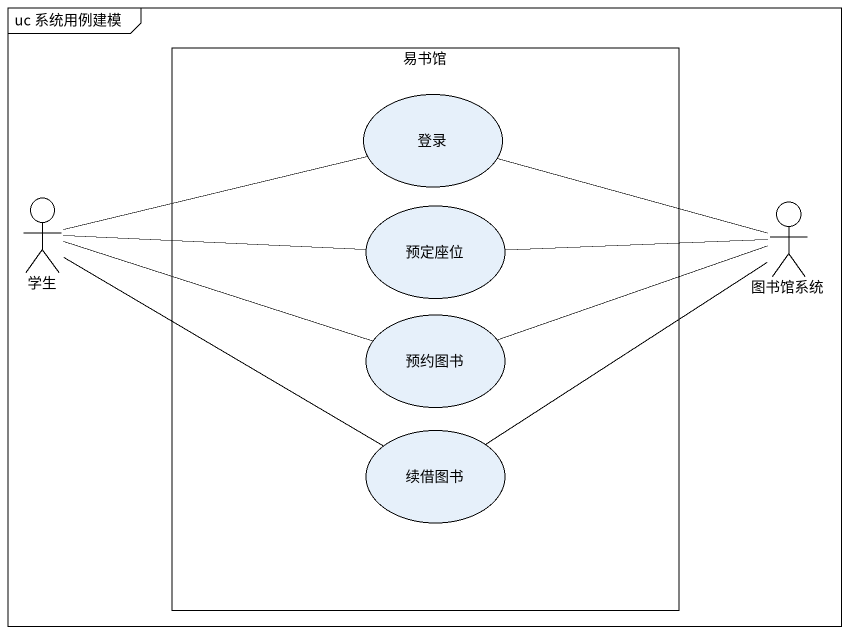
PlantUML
@startuml
mainframe uc 系统用例建模
rectangle 易书馆 {
  usecase 登录
  usecase 预定座位
  usecase 预约图书
  usecase 续借图书
}
actor 学生
actor 图书馆系统
登录 -right- 图书馆系统
学生 -right- 登录
学生 -right- 预定座位
学生 -right- 预约图书
学生 -right- 续借图书
预定座位 -right- 图书馆系统
预约图书 -right- 图书馆系统
续借图书 -up- 图书馆系统
@enduml
